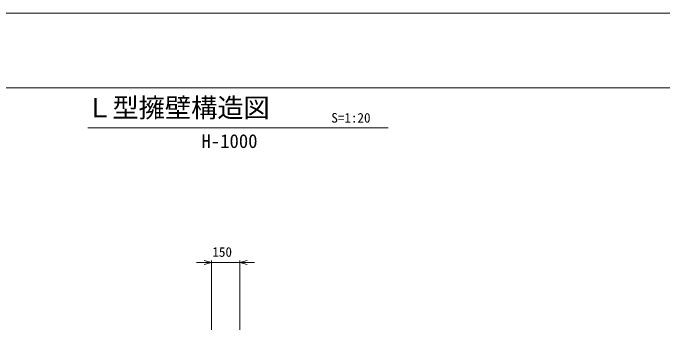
# Model space of a CAD drawing. Units: millimetres, scale not verified, with parts at other scales. Extents: x 0 to 252300, y 59400 to 118800.
# Drawn here: x 9491 to 26847, y 110344 to 118800 of the extents above; entities that cross this region are included whole.
import ezdxf
from ezdxf.enums import TextEntityAlignment as Align

# ---------------------------------------------------------------- set-up
doc = ezdxf.new("R2010")
doc.units = ezdxf.units.MM
doc.header["$LTSCALE"] = 300
for name, color, linetype, lineweight in [('0_2', 1, 'Continuous', 18), ('D-STR-DIM', 7, 'Continuous', 18), ('D-TTL(外枠）', 2, 'Continuous', 18), ('D-TTL-LINE', 7, 'Continuous', 18), ('DEFPOINTS_3', 7, 'Continuous', 18)]:
    doc.layers.add(name, color=color, linetype=linetype, lineweight=lineweight)
doc.layers.add('D-TTL-TXT', color=1, linetype='Continuous')
doc.styles.add('ＭＳ ゴシック', font='')
doc.styles.get('ＭＳ ゴシック').set_extended_font_data('MS Gothic')

msp = doc.modelspace()

# ---------------------------------------------------------------- linework, layer by layer
at = {"layer": '0_2'}
for p, q in [((14593.6, 112197.9), (14793.6, 112144.4)), ((14793.6, 112144.4), (14593.6, 112090.8)), ((14793.6, 112144.4), (14593.6, 112144.4)), ((15543.6, 112144.4), (15743.6, 112197.9)), ((15743.6, 112090.8), (15543.6, 112144.4)), ((15543.6, 112144.4), (15743.6, 112144.4))]:
    msp.add_line(p, q, dxfattribs=at)
at = {"layer": 'D-STR-DIM'}
for p, q in [((14593.6, 112144.4), (14393.6, 112144.4)), ((14793.6, 110344.4), (14793.6, 112194.4)), ((14793.6, 112144.4), (15543.6, 112144.4)), ((15543.6, 110344.4), (15543.6, 112194.4)), ((15743.6, 112144.4), (15943.6, 112144.4))]:
    msp.add_line(p, q, dxfattribs=at)
at = {"layer": 'D-TTL(外枠）'}
msp.add_line((2300, 116800), (81800, 116800), dxfattribs=at)
at = {"layer": 'D-TTL-LINE'}
msp.add_line((11490.6, 115735.2), (19509.9, 115735.2), dxfattribs=at)
at = {"layer": 'DEFPOINTS_3'}
msp.add_line((0, 118800), (84100, 118800), dxfattribs=at)

# ---------------------------------------------------------------- texts
at = {"layer": 'D-STR-DIM', "color": 1, "style": 'ＭＳ ゴシック'}
msp.add_text('150', height=256.6, dxfattribs=at).set_placement((14814.2, 112219.4), align=Align.BOTTOM_LEFT)
at = {"layer": 'D-TTL-TXT', "style": 'ＭＳ ゴシック'}
for s, height, p in [('Ｌ型擁壁構造図', 513.2, (11446.2, 115863.1)), ('S=1:20', 256.6, (17990.6, 115799.1)), ('H-1000', 366.6, (14523.7, 115089.8))]:
    msp.add_text(s, height=height, dxfattribs=at).set_placement(p, align=Align.BOTTOM_LEFT)

doc.saveas('drawing.dxf')
